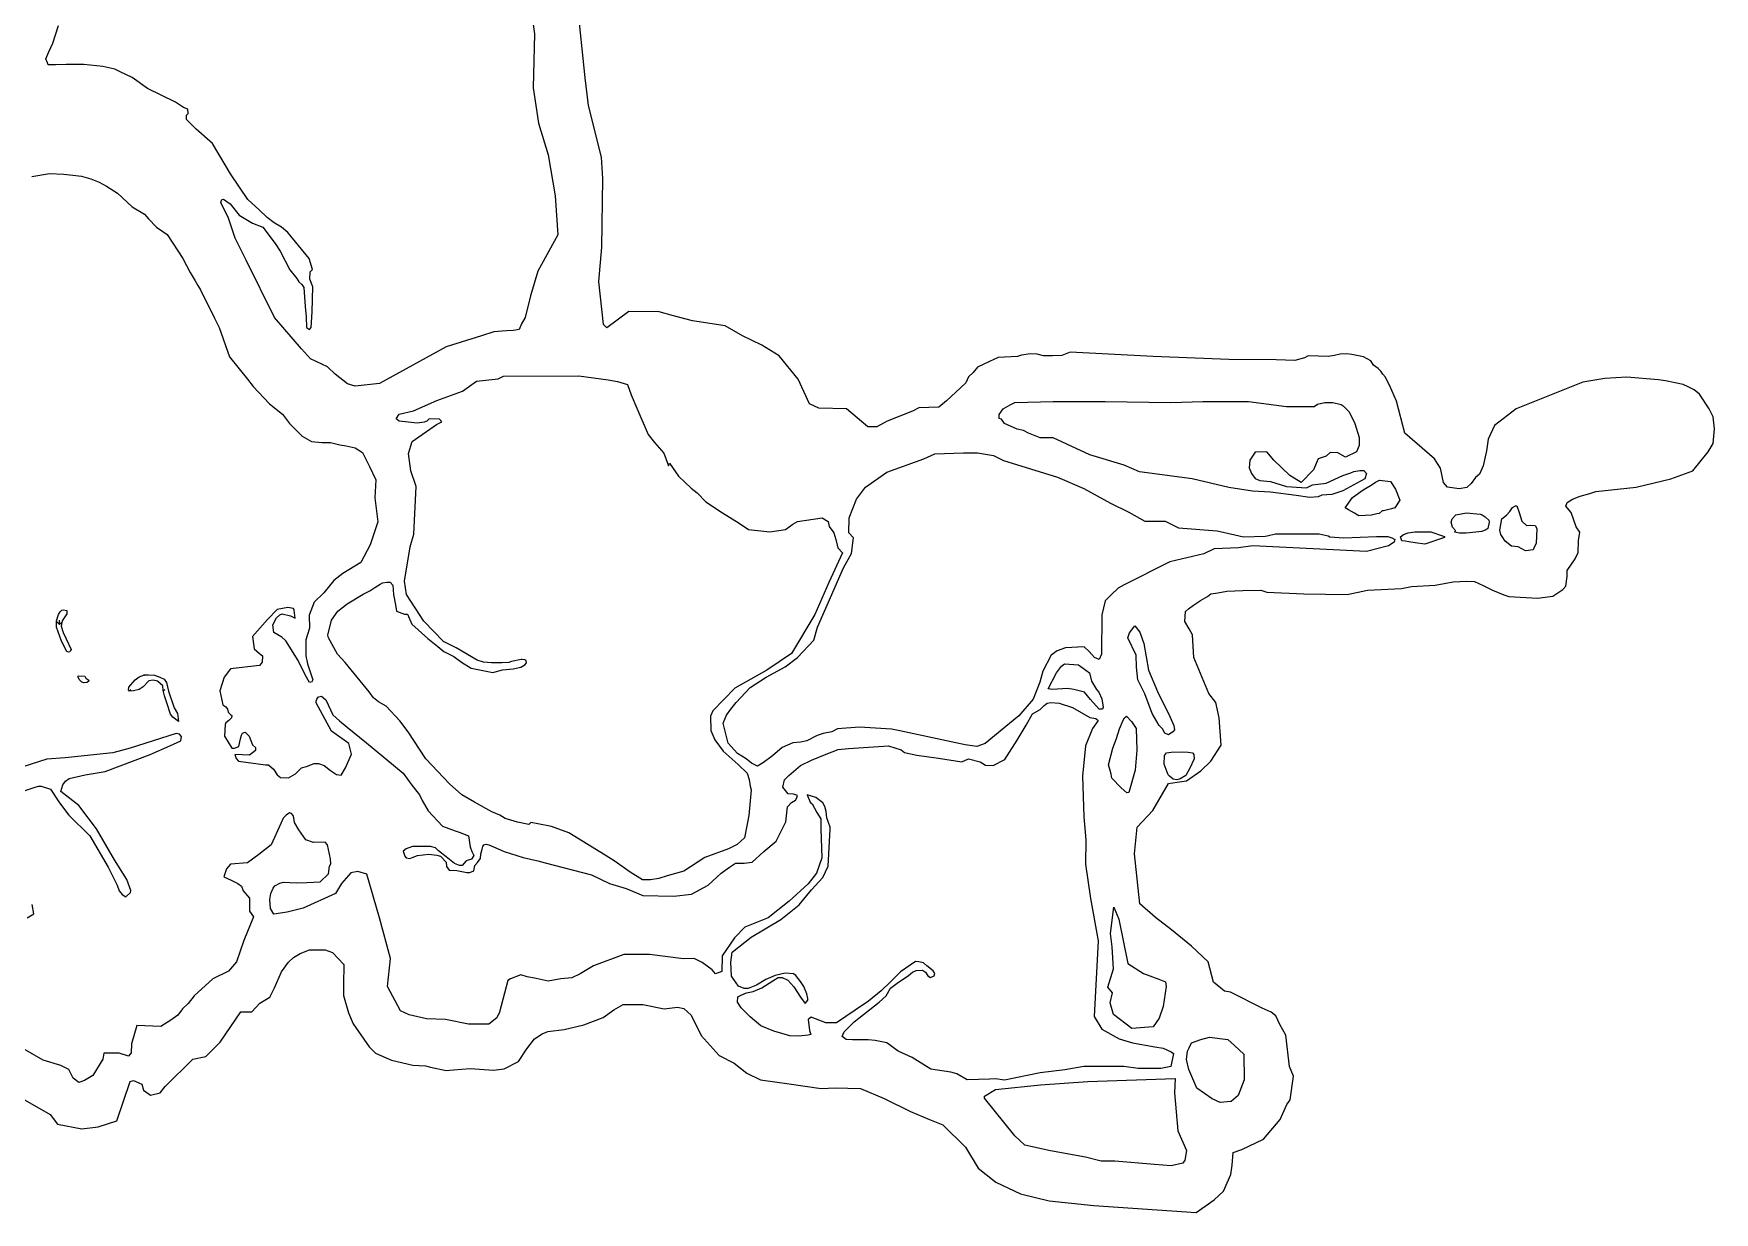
# Model space of a CAD drawing. Header units: metres. Extents: x 273377 to 358923, y 1974345 to 2116525.
# Drawn here: x 292693 to 294468, y 1995079 to 1996324 of the extents above; entities that cross this region are included whole.
import ezdxf

# ---------------------------------------------------------------- set-up
doc = ezdxf.new("R2010")
doc.units = ezdxf.units.M
doc.header["$MEASUREMENT"] = 0
doc.layers.add('MANGROOVES BUFFER ZONE', color=120, linetype='Continuous')

msp = doc.modelspace()

# ---------------------------------------------------------------- hatches: boundary and pattern name
at = {"layer": 'MANGROOVES BUFFER ZONE'}
h = msp.add_hatch(dxfattribs=at)
h.set_pattern_fill('GRASS', color=256)
h.set_pattern_definition([(90, (0, 0), (-17.96051224, 17.96051224), [4.7625, -31.15852448]), (45, (0, 0), (-17.96051224, 17.96051224), [4.7625, -20.6375]), (135, (0, 0), (-17.96051224, -17.96051224), [4.7625, -20.6375])])
h.paths.add_polyline_path([(292727.6, 1995685.1), (292724.4, 1995692.1), (292722.3, 1995698.7), (292723.2, 1995704.1), (292728, 1995711.6), (292728, 1995715.2), (292724.4, 1995716), (292722.8, 1995715.4), (292721.2, 1995713.9), (292719.4, 1995710.9), (292717.1, 1995704.3), (292717.1, 1995697.7), (292722.7, 1995682.9), (292728.3, 1995671.9), (292729.8, 1995671.3), (292731.2, 1995671.4), (292732.1, 1995672.9), (292732.7, 1995674)])
h.paths.add_polyline_path([(292748.4, 1995643.7), (292747.6, 1995645.2), (292747.1, 1995645.8), (292740.1, 1995646.1), (292740.3, 1995644.6), (292741.1, 1995642.2), (292744, 1995639.6), (292746.2, 1995638.8), (292749.2, 1995639.2), (292751.2, 1995640.2), (292751.4, 1995641.6)])
h.paths.add_polyline_path([(292814.6, 1995640.9), (292819.3, 1995641.5), (292824, 1995640.4), (292829.7, 1995635.5), (292830, 1995630.5), (292831.2, 1995624.9), (292834.7, 1995614.6), (292836.7, 1995609), (292837.5, 1995605.7), (292840.2, 1995602.4), (292846, 1995597.9), (292845, 1995606.3), (292841.6, 1995612.4), (292835.7, 1995630.1), (292833.3, 1995639), (292830.8, 1995642.5), (292826.4, 1995644.9), (292820.8, 1995646.7), (292814.3, 1995647.2), (292810.2, 1995647.2), (292804.7, 1995645.2), (292800.5, 1995642), (292793.8, 1995634.3), (292793.3, 1995631.4), (292794.4, 1995629.9), (292798.6, 1995630.2), (292804.5, 1995631.8), (292806.5, 1995633), (292808.8, 1995634.6)])

# ---------------------------------------------------------------- linework, layer by layer
at = {"layer": 'MANGROOVES BUFFER ZONE', "flags": 128}
for points in [[(292681.8, 1995199.4), (292710.4, 1995182.7), (292718.3, 1995172.7), (292744, 1995167.6), (292761.3, 1995169.8), (292781, 1995176.3), (292795, 1995217.8), (292798.4, 1995218.7), (292807.5, 1995214.8), (292809.2, 1995208.7), (292816.6, 1995203.1), (292826.7, 1995205.7), (292831.9, 1995212.5), (292861.4, 1995241.3), (292875, 1995244.2), (292890.2, 1995259.4), (292911.8, 1995291.3), (292923.5, 1995291.3), (292932.1, 1995300.6), (292942.7, 1995306.8), (292947.6, 1995316.5), (292955, 1995333.4), (292962.4, 1995343.8), (292967.5, 1995348.7), (292974.5, 1995352.9), (292984.5, 1995356.6), (293001.1, 1995356.6), (293008.8, 1995354), (293020.6, 1995341.1), (293020.4, 1995320.2), (293020.4, 1995308.6), (293025.7, 1995290.3), (293030.4, 1995278.5), (293047.3, 1995254.4), (293054.3, 1995247.8), (293071, 1995240.1), (293093.7, 1995235.1), (293107, 1995234.1), (293112.3, 1995232.9), (293128.6, 1995229.4), (293136.6, 1995229.9), (293154.2, 1995231.4), (293178.7, 1995229.5), (293190, 1995231.2), (293205.2, 1995238.7), (293214, 1995252.3), (293222.1, 1995262.6), (293230.2, 1995268.1), (293236.1, 1995270.5), (293253.5, 1995272.7), (293274.1, 1995277.7), (293294.5, 1995285.4), (293305.7, 1995293.5), (293315.8, 1995299), (293336.6, 1995299), (293359.1, 1995294.6), (293373.2, 1995296.1), (293379.6, 1995294.8), (293387.4, 1995287.6), (293398.1, 1995266.4), (293417.1, 1995245.3), (293433, 1995237.1), (293446.4, 1995226.6), (293460.6, 1995219.5), (293490.8, 1995215.2), (293524.8, 1995210.3), (293539.6, 1995211.1), (293566.2, 1995210.2), (293591.3, 1995199.6), (293619.2, 1995186), (293639.2, 1995177.5), (293653.3, 1995172.1), (293677, 1995148.5), (293690.5, 1995126.1), (293709.1, 1995111.3), (293735.3, 1995098.9), (293765.7, 1995091.8), (293812.8, 1995086.7), (293920.8, 1995079.5), (293939.6, 1995092.7), (293949.6, 1995102), (293957.2, 1995119.3), (293958.8, 1995129.2), (293959.7, 1995142.7), (293969.1, 1995145.8), (293992, 1995156.7), (294009.5, 1995177.6), (294016.6, 1995193.3), (294019.9, 1995198.2), (294023.5, 1995223.2), (294019.2, 1995233.7), (294015.5, 1995266.6), (294009.2, 1995277.8), (294004.8, 1995286.9), (294000, 1995290.9), (293990.6, 1995295), (293957.1, 1995312.1), (293950.6, 1995313.1), (293939.1, 1995322.5), (293933.5, 1995344.1), (293916, 1995360.7), (293894.8, 1995378), (293877.7, 1995390.8), (293861.1, 1995405.4), (293855.8, 1995458.3), (293858.4, 1995486.5), (293875.1, 1995503.9), (293891.5, 1995532.5), (293900.7, 1995533.7), (293910.5, 1995535.1), (293925.7, 1995545.7), (293936.1, 1995555.9), (293947.3, 1995573.1), (293945, 1995601.7), (293941.7, 1995617.9), (293934.2, 1995627.4), (293918.2, 1995665.7), (293916.8, 1995689.4), (293913.2, 1995695.8), (293908.8, 1995703.4), (293909.5, 1995714), (293912.6, 1995717), (293917.9, 1995720.8), (293925.3, 1995725.9), (293932.6, 1995730.1), (293936.1, 1995732.7), (293943.6, 1995733.8), (293953.3, 1995735.6), (293970.2, 1995736.2), (293989.1, 1995736.5), (293995.5, 1995734.5), (294034.5, 1995732.7), (294080.1, 1995732.2), (294101.8, 1995736.6), (294137.6, 1995738.3), (294148, 1995740.4), (294173.3, 1995741.8), (294192.2, 1995745.5), (294206.3, 1995746.2), (294214.8, 1995745.8), (294223.9, 1995741.7), (294233.6, 1995736.8), (294245.6, 1995731.7), (294250.8, 1995729.8), (294281.3, 1995728.2), (294297.3, 1995730.3), (294307.9, 1995737.5), (294311.3, 1995741), (294312.7, 1995751), (294312.7, 1995757.4), (294321, 1995769.6), (294324.1, 1995776.5), (294324.5, 1995789), (294326, 1995797.8), (294322.2, 1995803.5), (294316.7, 1995818.7), (294311.3, 1995825.4), (294312.4, 1995829.1), (294318.1, 1995832.6), (294326.4, 1995835.8), (294336.3, 1995838.9), (294342.8, 1995840.8), (294385.4, 1995845.4), (294421.9, 1995854.1), (294445.3, 1995862.7), (294461.4, 1995882.7), (294466.6, 1995891.7), (294468, 1995907), (294466.8, 1995919.7), (294462.5, 1995928), (294452.4, 1995943.5), (294446.5, 1995948.3), (294440.4, 1995951.3), (294435.1, 1995953.7), (294426.6, 1995955.8), (294416.3, 1995957.8), (294408.9, 1995958.8), (294375.7, 1995961.7), (294352.4, 1995960.1), (294329.1, 1995956.4), (294258.7, 1995928), (294235.7, 1995910.5), (294229.1, 1995896.3), (294227.2, 1995883.9), (294223.8, 1995867.8), (294219.9, 1995859.1), (294215.8, 1995855.7), (294211, 1995849.2), (294206.5, 1995845.2), (294198.4, 1995843.6), (294186, 1995845.5), (294182, 1995850.3), (294178.9, 1995865.5), (294172.4, 1995875.5), (294141.1, 1995902.3), (294132.2, 1995936.3), (294124.9, 1995953.2), (294122.9, 1995957), (294120.7, 1995961.6), (294118, 1995964.8), (294115.8, 1995968), (294112.8, 1995970.7), (294107.9, 1995974.4), (294105.3, 1995978.7), (294097.4, 1995983), (294085.3, 1995985.5), (294080, 1995986.2), (294072.9, 1995985.9), (294066.8, 1995984.4), (294060.3, 1995983.4), (294039, 1995984.1), (294035.3, 1995982.2), (294025.1, 1995979.1), (294005.4, 1995979.9), (293955.3, 1995980.3), (293875.5, 1995983.5), (293787.6, 1995987.9), (293778.8, 1995984.5), (293768.9, 1995984), (293759.4, 1995984.1), (293752.7, 1995985.8), (293745.7, 1995986.1), (293736.2, 1995984.7), (293732.1, 1995983.6), (293711.7, 1995982.5), (293702.4, 1995978.3), (293689.9, 1995972.1), (293685.4, 1995966.5), (293680.3, 1995962), (293677.7, 1995955.5), (293671.8, 1995950.2), (293657.2, 1995936.6), (293648.9, 1995929.8), (293627.8, 1995929.3), (293621.2, 1995925.6), (293594.6, 1995915.3), (293583.5, 1995909), (293574, 1995909.2), (293551.6, 1995928.3), (293522.4, 1995928.8), (293512.4, 1995933.6), (293500.3, 1995959.5), (293480.5, 1995984.3), (293462.1, 1995995.5), (293441.6, 1996005.3), (293423.3, 1996016), (293388.9, 1996021.1), (293368.8, 1996026.4), (293353.8, 1996030.7), (293321.8, 1996031), (293298.4, 1996013.6), (293294.8, 1996017.4), (293290, 1996062.5), (293293.1, 1996098.8), (293294.3, 1996171.5), (293292.8, 1996194.1), (293278.9, 1996248.7), (293275.4, 1996277.7), (293267.3, 1996355.9)], [(293217.6, 1996356.8), (293222.1, 1996324.1), (293220.7, 1996267.2), (293226.4, 1996229.9), (293236.6, 1996196.4), (293243.9, 1996153.3), (293246.7, 1996112.1), (293225.5, 1996073.5), (293217.7, 1996047.5), (293212.1, 1996024.8), (293208.4, 1996017.8), (293206, 1996012.1), (293199.8, 1996011), (293192.5, 1996010.6), (293179.2, 1996009.5), (293166.2, 1996005.4), (293128.8, 1995993.7), (293058.5, 1995954.9), (293032.5, 1995952.1), (293024.4, 1995954.7), (293011.6, 1995964.9), (293003.4, 1995972.7), (292985.5, 1995981), (292976.1, 1995991.4), (292947.4, 1996024.5), (292917.7, 1996085.1), (292905.8, 1996108.5), (292898.9, 1996129.4), (292890.7, 1996146), (292891.9, 1996149.4), (292893.7, 1996149.6), (292900.6, 1996144.6), (292910, 1996132.8), (292924.1, 1996124.2), (292935.3, 1996120.2), (292948.3, 1996102.8), (292953.5, 1996094.8), (292963.7, 1996074.9), (292970.9, 1996065.8), (292973.3, 1996062.4), (292976.5, 1996059.6), (292978.6, 1996056.4), (292979.8, 1996036.1), (292981, 1996025.3), (292981.1, 1996014.2), (292984.4, 1996012), (292986.2, 1996013.9), (292987.4, 1996030.5), (292987.9, 1996057), (292984.7, 1996065.2), (292985.1, 1996072.9), (292987.5, 1996075.3), (292984, 1996087), (292961.7, 1996114.4), (292954.9, 1996120), (292947.2, 1996124.6), (292939.8, 1996130.4), (292931.2, 1996138.2), (292919.2, 1996149.1), (292901, 1996176.4), (292882.1, 1996208.3), (292864.6, 1996223.4), (292854.4, 1996233.7), (292854.4, 1996238.3), (292856.3, 1996240.1), (292855.8, 1996244.6), (292851.2, 1996246.5), (292842.9, 1996252.2), (292813.3, 1996266.4), (292797.3, 1996278), (292784.4, 1996284.2), (292779, 1996286.8), (292766.1, 1996289.7), (292746, 1996292), (292727.5, 1996292), (292716.1, 1996291.6), (292708.4, 1996291.6), (292707.6, 1996293.6), (292705.9, 1996298), (292709.3, 1996305.4), (292713.3, 1996314.3), (292719.5, 1996333.1)], [(292691.1, 1996173.7), (292709.7, 1996176.8), (292724.9, 1996175.9), (292734.4, 1996175.1), (292743.7, 1996174), (292753.6, 1996171.1), (292762.2, 1996167.5), (292770.1, 1996163.2), (292781.6, 1996156), (292797.3, 1996141.6), (292810.2, 1996133.9), (292814.4, 1996128.8), (292822.8, 1996120.1), (292834, 1996112.4), (292850.8, 1996086.8), (292858.5, 1996072.2), (292863.7, 1996063.4), (292866.4, 1996058.3), (292869.2, 1996054), (292884.1, 1996024), (292889, 1996013.9), (292899.9, 1995983.2), (292910.2, 1995970.3), (292919, 1995959.4), (292925, 1995951.6), (292942.3, 1995933.5), (292955.8, 1995922.4), (292963.2, 1995912.6), (292976.6, 1995899.2), (292986.7, 1995893.8), (292997.5, 1995892.7), (293006.5, 1995892.6), (293016.4, 1995890), (293023.3, 1995889), (293032.8, 1995886.8), (293040.4, 1995882.2), (293047.9, 1995867.2), (293054.4, 1995853.2), (293053.5, 1995834.2), (293056.5, 1995808.7), (293048.4, 1995784.5), (293038.5, 1995765.9), (293019.7, 1995754.4), (293010.3, 1995746.7), (292999.6, 1995734), (292989.4, 1995723.8), (292984.2, 1995710.3), (292984.4, 1995696.6), (292980.4, 1995684.3), (292980.4, 1995667.4), (292982.2, 1995658.7), (292987.9, 1995641.9), (292987, 1995639.8), (292984.3, 1995639), (292979.7, 1995647.1), (292972.5, 1995662.5), (292959.6, 1995683.1), (292955.3, 1995687), (292946.6, 1995691.9), (292945.8, 1995700.2), (292949.5, 1995707.5), (292953, 1995710.7), (292955.7, 1995711.5), (292964.2, 1995709.6), (292969.4, 1995707.2), (292968.3, 1995715.5), (292967.7, 1995717.4), (292961.5, 1995718.4), (292950.4, 1995716.3), (292940.2, 1995705.8), (292924.4, 1995687.8), (292926.1, 1995674.8), (292931.7, 1995669.9), (292934.9, 1995667.3), (292934.5, 1995660.6), (292931.6, 1995657.1), (292901, 1995653.6), (292894.4, 1995644.8), (292889.9, 1995630.3), (292892.9, 1995615.6), (292896.1, 1995613.5), (292897.7, 1995611.1), (292898.6, 1995607.9), (292899.5, 1995606.6), (292901.4, 1995605.1), (292902.4, 1995604.1), (292902.2, 1995601.7), (292899.3, 1995598.9), (292896.1, 1995596.5), (292895.2, 1995594.6), (292894.8, 1995582.3), (292898.5, 1995576.2), (292902.5, 1995569.7), (292905.4, 1995569.8), (292909.7, 1995571.7), (292911.7, 1995579.7), (292912.5, 1995583.4), (292913.6, 1995585.7), (292916.5, 1995586.5), (292920.6, 1995582.4), (292924.2, 1995573.2), (292927.4, 1995570.5), (292927.5, 1995567.2), (292921.2, 1995562.2), (292905.7, 1995562.9), (292907, 1995559), (292909.5, 1995555.9), (292937.9, 1995552.3), (292941.2, 1995552.2), (292946.3, 1995547.6), (292950.2, 1995541.6), (292953.9, 1995538.9), (292962.2, 1995538.5), (292969.5, 1995542.8), (292975.9, 1995548.9), (292981.1, 1995550.4), (292989.3, 1995553.5), (292994.1, 1995553.6), (292999.8, 1995551.3), (293006.5, 1995546.3), (293013, 1995541.9), (293018, 1995541.4), (293022.5, 1995549.1), (293028.9, 1995563.3), (293025.9, 1995574.7), (293007.6, 1995587.7), (292991.5, 1995617.8), (292991.5, 1995619.4), (292992.1, 1995621.6), (292994, 1995623.9), (292997.2, 1995624.8), (293001.6, 1995620.9), (293009.1, 1995604.8), (293016, 1995598.5), (293024.2, 1995592.1), (293044.8, 1995575.5), (293083.3, 1995543.5), (293092.6, 1995530.8), (293100.5, 1995520.4), (293103.5, 1995514.6), (293109.6, 1995503.6), (293125, 1995487.5), (293138.3, 1995482.5), (293142.5, 1995481.2), (293152.4, 1995477.1), (293154.1, 1995465.7), (293155.7, 1995460.8), (293157.8, 1995456.3), (293155.5, 1995452.4), (293149.7, 1995450.8), (293145.6, 1995445.9), (293142.7, 1995445.8), (293137.5, 1995448), (293128.6, 1995454.9), (293120.5, 1995461.3), (293117.6, 1995464.5), (293112.2, 1995465.9), (293093.3, 1995465.9), (293086.4, 1995463.5), (293083.2, 1995461), (293085.1, 1995455.6), (293086.5, 1995454.1), (293090.4, 1995453.1), (293093.9, 1995454.6), (293098.6, 1995456.4), (293110.5, 1995457.9), (293118.8, 1995456.7), (293122.6, 1995455.8), (293128.6, 1995449.5), (293129.1, 1995444.8), (293131.9, 1995440.8), (293140.1, 1995440.7), (293150.5, 1995438.4), (293153.8, 1995438.3), (293157.9, 1995440.1), (293158.9, 1995445.9), (293161.8, 1995449.1), (293163.7, 1995451.4), (293164.9, 1995453.4), (293165.2, 1995457.7), (293166.7, 1995463.2), (293167.6, 1995465.9), (293168.7, 1995467.6), (293171, 1995468.4), (293173.9, 1995467.8), (293178.7, 1995465.7), (293190, 1995460.5), (293210.1, 1995454.2), (293225.7, 1995450.6), (293233.3, 1995448.8), (293282.3, 1995436.1), (293301.4, 1995426.8), (293318.9, 1995421.5), (293336.5, 1995414.1), (293369.3, 1995413.4), (293387.9, 1995415.6), (293405.3, 1995425.2), (293419, 1995437.8), (293427.8, 1995444.2), (293434.2, 1995448.2), (293443.5, 1995448.2), (293451.9, 1995449.3), (293464.1, 1995460.5), (293477.2, 1995471.6), (293487.6, 1995492), (293489.3, 1995507.9), (293493.5, 1995512.4), (293497.7, 1995515), (293499.1, 1995517.2), (293499.6, 1995519.7), (293495.6, 1995521.1), (293489.9, 1995521.5), (293484.1, 1995528.6), (293486, 1995536.3), (293490.5, 1995540.8), (293503, 1995551.5), (293514.4, 1995557.1), (293529.9, 1995563.5), (293542.6, 1995568.3), (293553.5, 1995569.5), (293595.7, 1995572.3), (293609.4, 1995568), (293612.6, 1995565.1), (293625.7, 1995562.2), (293648.7, 1995559.3), (293673.2, 1995555.4), (293680.2, 1995558.4), (293692.5, 1995555.2), (293698.3, 1995551.8), (293706.5, 1995551.3), (293718.8, 1995557.8), (293731.7, 1995578.2), (293741.1, 1995593.9), (293748, 1995606), (293756, 1995610.6), (293760.3, 1995614.9), (293763.3, 1995617.4), (293767.3, 1995618.1), (293776, 1995617.3), (293790.3, 1995612.7), (293808.6, 1995602), (293814.9, 1995601.1), (293817.1, 1995598.9), (293811.2, 1995590.7), (293804, 1995572.2), (293800.7, 1995540.1), (293802.2, 1995497.3), (293804.2, 1995473), (293804, 1995447.4), (293809.2, 1995411.1), (293817.1, 1995366.3), (293813.1, 1995286.4), (293821.1, 1995273), (293839.5, 1995262.6), (293853.4, 1995258.6), (293877.2, 1995254.3), (293885.9, 1995253), (293894.3, 1995249.1), (293896.9, 1995247.2), (293894, 1995233.5), (293883.4, 1995231.3), (293859.5, 1995231.6), (293844.2, 1995233.4), (293810.5, 1995233.5), (293802.1, 1995233.4), (293781.9, 1995230), (293756, 1995226.7), (293718.4, 1995219.2), (293709, 1995220.4), (293702.8, 1995220.3), (293679.1, 1995219.6), (293668.1, 1995225.9), (293661.6, 1995227.5), (293640.7, 1995230.8), (293620.8, 1995243), (293605.9, 1995249.9), (293594, 1995258.4), (293581.8, 1995261), (293574.3, 1995261.6), (293557.7, 1995261.8), (293551.2, 1995262.2), (293546.8, 1995265.1), (293548.9, 1995270.1), (293559.5, 1995280.8), (293586.1, 1995301.4), (293593.5, 1995308.3), (293597.8, 1995316.2), (293605.1, 1995321.7), (293616.9, 1995329.8), (293621.2, 1995333.1), (293625.2, 1995335.1), (293631.7, 1995335.2), (293635.1, 1995333.3), (293637.5, 1995329.4), (293640.2, 1995327.5), (293644.1, 1995329.2), (293644.7, 1995331.8), (293642.9, 1995334.7), (293636.5, 1995339.7), (293632.9, 1995342.9), (293627.9, 1995344.2), (293624.4, 1995344.3), (293608.7, 1995333.7), (293598.1, 1995323), (293588.1, 1995313.6), (293574.7, 1995302.6), (293560.6, 1995293.1), (293541, 1995279.5), (293529.7, 1995279.7), (293514.3, 1995285.6), (293511.2, 1995283.1), (293512.6, 1995271.4), (293513.7, 1995267.4), (293510.9, 1995266.7), (293501.3, 1995265.6), (293491.5, 1995265.8), (293474.6, 1995270.7), (293460.9, 1995276.6), (293449.9, 1995286), (293440.3, 1995295.6), (293436.3, 1995301.6), (293436.7, 1995307), (293440.9, 1995309.1), (293446, 1995311.4), (293452.8, 1995312.6), (293462.1, 1995316.8), (293469.7, 1995321.6), (293474.6, 1995324.8), (293479.3, 1995327.4), (293483.7, 1995327.6), (293489.5, 1995324.6), (293495.9, 1995317.7), (293502.8, 1995306.9), (293507.8, 1995300.1), (293510.8, 1995303.7), (293510.8, 1995305.2), (293509.6, 1995310.4), (293506.3, 1995317.9), (293503, 1995323.3), (293498.1, 1995329.8), (293495.5, 1995331.4), (293486.7, 1995332.2), (293476.1, 1995329.5), (293466.4, 1995325.5), (293456.4, 1995319.5), (293447.7, 1995315.8), (293443.4, 1995315.9), (293437.6, 1995318.3), (293430.1, 1995329), (293429.2, 1995343.7), (293430.7, 1995354.2), (293450.9, 1995370.2), (293482.1, 1995388.7), (293501.6, 1995404.3), (293514.5, 1995420.1), (293526.4, 1995433.3), (293532.2, 1995445), (293534.3, 1995484.1), (293534.2, 1995486.3), (293530.8, 1995496.2), (293530.2, 1995502.8), (293528.6, 1995508), (293526.5, 1995511.9), (293519.2, 1995517.5), (293510, 1995520.3), (293513.1, 1995512.6), (293515.3, 1995510.8), (293520.2, 1995501.7), (293524.3, 1995495), (293524.5, 1995484.7), (293525.5, 1995453.9), (293519.8, 1995437.8), (293510.9, 1995426.3), (293490.8, 1995408.1), (293468.7, 1995390.6), (293444.1, 1995380.8), (293433.2, 1995369.6), (293420.3, 1995350.6), (293419.7, 1995333.9), (293413.1, 1995331.3), (293409.5, 1995335.6), (293399.2, 1995343.3), (293390.5, 1995347.6), (293379.3, 1995347.3), (293343.6, 1995352), (293316.2, 1995351.9), (293284.5, 1995340), (293270.4, 1995331.5), (293261.5, 1995327.2), (293250, 1995326.1), (293236.6, 1995323.7), (293223.9, 1995326.5), (293214.4, 1995328.1), (293207.6, 1995330.2), (293196.7, 1995326.2), (293193.8, 1995324.3), (293184.9, 1995290.8), (293182.1, 1995285.1), (293173.9, 1995278.3), (293152.3, 1995278.3), (293128.2, 1995283.2), (293108.1, 1995284), (293089.7, 1995288), (293080.6, 1995292.2), (293066.7, 1995318), (293069.8, 1995347.6), (293058.2, 1995390.4), (293044.9, 1995436.6), (293035.5, 1995439.4), (293028.1, 1995438), (293018.2, 1995426.9), (293012, 1995416.4), (292977.7, 1995400.9), (292960.9, 1995396.6), (292946.9, 1995394.4), (292943.1, 1995400.5), (292942.4, 1995409.9), (292943.6, 1995416.4), (292946, 1995421.9), (292947.9, 1995424.4), (292953, 1995427.1), (292956.8, 1995428.1), (292970.2, 1995427.6), (292981.5, 1995428), (292995.6, 1995428.6), (293004.6, 1995437.2), (293005.7, 1995445.1), (293007, 1995447.5), (293006.5, 1995452.9), (293003.3, 1995467.7), (293001.1, 1995470.4), (292988.8, 1995470), (292980.5, 1995473), (292973.3, 1995483.4), (292968.5, 1995491.1), (292967.8, 1995496.1), (292967.1, 1995498.5), (292965.4, 1995500.9), (292963.4, 1995501.5), (292959.7, 1995499.1), (292956.6, 1995495.9), (292954.3, 1995490.3), (292943.8, 1995467.5), (292931, 1995457.4), (292919.1, 1995448.7), (292901.1, 1995447.4), (292896.7, 1995442.3), (292894, 1995433.7), (292901.6, 1995430.4), (292908.6, 1995426.7), (292912.6, 1995424.1), (292914.4, 1995419.2), (292920.9, 1995411.3), (292920.9, 1995397.7), (292925.3, 1995391.6), (292915, 1995366.7), (292907.3, 1995344), (292898.9, 1995334.2), (292882.5, 1995326.2), (292862.5, 1995308.1), (292856.2, 1995300.1), (292850.3, 1995294.4), (292845.4, 1995287.9), (292838.1, 1995282.6), (292827.4, 1995275.8), (292802.2, 1995276.7), (292796.4, 1995257.4), (292796.2, 1995248), (292793.4, 1995244.3), (292783.5, 1995247.5), (292767.4, 1995247.6), (292766.3, 1995241.3), (292755.7, 1995224.2), (292746.8, 1995218.9), (292740.8, 1995216.5), (292735, 1995221.2), (292730.4, 1995230.3), (292722, 1995234.5), (292703.1, 1995240.3), (292679.9, 1995253.5)], [(292683.1, 1995524.8), (292694.9, 1995528.5), (292698.4, 1995529.6), (292701.2, 1995529.5), (292710.8, 1995526.6), (292720.4, 1995512.1), (292730.3, 1995499), (292752.3, 1995477.3), (292771.7, 1995444), (292781.4, 1995424.9), (292783.4, 1995419.1), (292786.7, 1995415.1), (292790.5, 1995412.7), (292795.4, 1995417.4), (292795.7, 1995419.3), (292791.4, 1995431), (292778.5, 1995451.8), (292759.4, 1995484.4), (292741, 1995509.1), (292721.8, 1995524), (292723.8, 1995530.9), (292726.8, 1995534.9), (292730.8, 1995537.6), (292747.4, 1995541.5), (292768.7, 1995545.1), (292816.2, 1995563.2), (292836.8, 1995572.1), (292848.4, 1995577.5), (292849.1, 1995582.1), (292847.2, 1995584.7), (292843.5, 1995585.3), (292795.2, 1995569.8), (292776.7, 1995564.9), (292726.5, 1995559.6), (292706.9, 1995558), (292681.7, 1995550.2)], [(292686.4, 1995390.7), (292693.2, 1995394.9), (292691.6, 1995404.7)]]:
    msp.add_lwpolyline(points, dxfattribs=at)
for points in [[(293003.8, 1995689.2), (293007.8, 1995704.9), (293014.3, 1995714.4), (293024.2, 1995722.1), (293041.2, 1995732.3), (293048.3, 1995735.9), (293053.6, 1995739.3), (293059.2, 1995743), (293061.6, 1995744.5), (293066.1, 1995745), (293069.6, 1995745), (293072.5, 1995741.8), (293073, 1995731.9), (293075.3, 1995721), (293076.2, 1995714.4), (293084.6, 1995711.4), (293088, 1995711.4), (293092.4, 1995700.8), (293109.4, 1995685.5), (293120, 1995677.1), (293126.2, 1995671.8), (293136.8, 1995666.6), (293144.9, 1995660.5), (293155.2, 1995654.2), (293178.2, 1995649.7), (293188.2, 1995652.4), (293199.6, 1995653.5), (293207.6, 1995655.3), (293211.8, 1995657.8), (293213.5, 1995659.9), (293213.2, 1995662.2), (293212, 1995663), (293209, 1995663.5), (293207.8, 1995663.5), (293197.9, 1995661.2), (293194.9, 1995660.4), (293187.4, 1995659.9), (293176.5, 1995659.9), (293168.2, 1995660.6), (293161.5, 1995662.7), (293139.4, 1995675.6), (293126.1, 1995682.5), (293105.2, 1995703.8), (293086.8, 1995732.2), (293084.6, 1995746), (293090.6, 1995782.3), (293094.6, 1995795.7), (293097, 1995846.2), (293091.3, 1995862.7), (293088.9, 1995880.9), (293092.9, 1995893.6), (293118.7, 1995911.6), (293124.2, 1995914.5), (293123.2, 1995915.8), (293121.7, 1995917.1), (293110.7, 1995917.6), (293108.2, 1995915), (293105.5, 1995914.1), (293098.3, 1995913.1), (293079.1, 1995915.3), (293075.8, 1995917.5), (293079, 1995922.7), (293094.2, 1995926.1), (293118.9, 1995937.1), (293146, 1995946.7), (293160.8, 1995957.4), (293183.7, 1995959.7), (293189.4, 1995962.7), (293269, 1995963.1), (293299.8, 1995958.9), (293309.8, 1995957), (293320.2, 1995953.9), (293324.1, 1995942.9), (293330.1, 1995928.9), (293342.2, 1995901.2), (293348.7, 1995892.7), (293358.7, 1995881.3), (293363.4, 1995867.8), (293364.7, 1995870.8), (293374, 1995856.9), (293387.5, 1995844.4), (293393.7, 1995839.6), (293402.9, 1995830), (293420.7, 1995818.4), (293438.3, 1995807.4), (293448.1, 1995800.8), (293470.5, 1995798.2), (293487.2, 1995800.7), (293494.9, 1995806.4), (293499.9, 1995809), (293525.7, 1995812.9), (293532, 1995809.3), (293533.1, 1995804), (293538, 1995797.1), (293540.1, 1995790.3), (293542.5, 1995781.3), (293547.4, 1995776.2), (293533, 1995744.9), (293518.1, 1995710.8), (293493.6, 1995669.8), (293467.4, 1995652.2), (293433.6, 1995633.1), (293410.5, 1995609.2), (293408, 1995603.5), (293408.1, 1995588.3), (293412.6, 1995578.5), (293421.2, 1995566.7), (293437.1, 1995552.4), (293446.6, 1995543.4), (293448.6, 1995536.6), (293449.9, 1995529.5), (293450.8, 1995525.7), (293448.3, 1995498.7), (293443.8, 1995475), (293436.1, 1995468.1), (293426.8, 1995463.5), (293401.9, 1995454.3), (293379.6, 1995440), (293362.1, 1995434.9), (293353.3, 1995432), (293344.5, 1995430.6), (293336.2, 1995430.6), (293323.2, 1995438.9), (293307.2, 1995450.2), (293296.8, 1995456.6), (293258.4, 1995480.5), (293240, 1995487), (293225.6, 1995489.7), (293218.2, 1995491.3), (293216.2, 1995489.3), (293204.2, 1995491.5), (293197.1, 1995493.6), (293191.2, 1995495.4), (293185.3, 1995499), (293177.1, 1995502.6), (293158.6, 1995512.8), (293145.2, 1995520.6), (293132.1, 1995532), (293107.3, 1995558.4), (293088.6, 1995586.9), (293079.8, 1995598.6), (293065.3, 1995614.2), (293057.2, 1995618.6), (293051.9, 1995623), (293047.4, 1995629.2), (293022.1, 1995660.2), (293013.9, 1995668.9), (293004.6, 1995686.3)], [(293712.7, 1995922.2), (293716.8, 1995928.1), (293724.2, 1995932.5), (293729.3, 1995935), (293769.6, 1995935.9), (293824.8, 1995935.9), (293894, 1995934.9), (293927.9, 1995935.8), (293975.9, 1995935.9), (294016.2, 1995930.5), (294045.3, 1995930.5), (294048.9, 1995933.2), (294056.8, 1995934.7), (294065.1, 1995934.7), (294074, 1995932.9), (294076, 1995931.3), (294082.4, 1995924.9), (294088.3, 1995912.7), (294092.9, 1995898), (294092.9, 1995889.3), (294090.1, 1995882.8), (294078.3, 1995877.1), (294070.5, 1995881.7), (294062.2, 1995881.9), (294058.2, 1995878.3), (294049.7, 1995875.3), (294044.8, 1995863.8), (294031.7, 1995850.5), (294019.8, 1995857.9), (294002.9, 1995874), (293995.4, 1995882.7), (293982.9, 1995882.5), (293977.6, 1995874), (293976.8, 1995866), (293979.3, 1995859.9), (293982.9, 1995854.7), (293988.1, 1995852.3), (293999.2, 1995851.5), (294016.3, 1995846.2), (294037.3, 1995844.8), (294043.6, 1995847.9), (294058.2, 1995849.5), (294075.5, 1995857.6), (294084.2, 1995860.5), (294087.2, 1995861.9), (294093.5, 1995862.9), (294097.7, 1995863.2), (294100.6, 1995860), (294099, 1995854.1), (294075.6, 1995841.4), (294064, 1995837.7), (294053.6, 1995837.1), (294049.5, 1995835.3), (294040.7, 1995834.6), (294026.3, 1995836.5), (293999.4, 1995840.2), (293980.2, 1995841.1), (293955.2, 1995845.1), (293916.4, 1995854.2), (293860.9, 1995861.5), (293844.6, 1995868.8), (293808.4, 1995879.6), (293769.8, 1995897.6), (293762.9, 1995897.6), (293755.9, 1995897.7), (293743.6, 1995902.4), (293738.4, 1995905.4), (293731.6, 1995906.6), (293718.4, 1995912.5), (293715.3, 1995917.1), (293712.9, 1995917.9)], [(293421.2, 1995596), (293424.8, 1995604.5), (293429.2, 1995610.8), (293435.1, 1995618), (293449.7, 1995633.7), (293466.6, 1995644.9), (293486.6, 1995655.8), (293499.6, 1995665.7), (293516.9, 1995683.9), (293520.8, 1995697.5), (293529.6, 1995717.7), (293548.4, 1995760.1), (293556.9, 1995775.5), (293559, 1995791.9), (293553.9, 1995797.2), (293554.3, 1995813.1), (293562, 1995832.8), (293571.4, 1995845.3), (293594.2, 1995861.2), (293633.1, 1995875.5), (293644.9, 1995880.5), (293675.1, 1995881.7), (293689.9, 1995881.7), (293706.6, 1995878.7), (293717.3, 1995873.7), (293774.4, 1995856.1), (293802.1, 1995843.9), (293830.3, 1995828.6), (293849.6, 1995819), (293866.7, 1995809.5), (293887.9, 1995809.5), (293902, 1995802.4), (293943.1, 1995799.4), (293961.6, 1995795.2), (293970.6, 1995793.1), (293993.6, 1995793.6), (293995.7, 1995793.9), (294004.5, 1995796), (294050.7, 1995796.1), (294060.1, 1995794.2), (294061.9, 1995793), (294076.8, 1995791.9), (294111.3, 1995793.3), (294123, 1995793.3), (294127.4, 1995791.9), (294130.5, 1995790.2), (294129.9, 1995787.3), (294123.8, 1995783.6), (294100.7, 1995777.4), (293980.7, 1995783.6), (293965.5, 1995781.4), (293939.8, 1995780.2), (293929, 1995775.1), (293892.9, 1995766.6), (293844.7, 1995742.3), (293838.5, 1995738.8), (293831.2, 1995732), (293824.6, 1995725.4), (293821.1, 1995710.5), (293820.7, 1995668.9), (293818.5, 1995663.5), (293813.3, 1995665.5), (293807.8, 1995671.7), (293802.4, 1995676.7), (293782.6, 1995675.8), (293773.8, 1995672.4), (293767.7, 1995668.1), (293759, 1995651.2), (293755.7, 1995639.3), (293748.5, 1995621.6), (293733.4, 1995603.8), (293698.1, 1995574.7), (293689.1, 1995571.5), (293676.7, 1995573.2), (293607.9, 1995588.1), (293599, 1995590), (293565.2, 1995592.1), (293541.9, 1995590.2), (293535.9, 1995587), (293526.7, 1995585.1), (293520.7, 1995583.1), (293509.5, 1995577.5), (293502.8, 1995576.1), (293495, 1995575.5), (293483.4, 1995570.4), (293473.4, 1995561.5), (293464, 1995554.7), (293457.5, 1995550.8), (293451.1, 1995554), (293445.5, 1995558.4), (293436.3, 1995564.2), (293426.7, 1995575)], [(294078.1, 1995823.7), (294085.8, 1995834.4), (294097.2, 1995842.5), (294105.5, 1995847.6), (294110.3, 1995850.8), (294114.4, 1995852.8), (294126, 1995851.4), (294131.2, 1995843.4), (294136, 1995831.7), (294130.4, 1995823.6), (294127.2, 1995822.4), (294118.7, 1995820.5), (294117, 1995820.4), (294113.9, 1995817.7), (294111.6, 1995817.1), (294105.8, 1995815.8), (294092.6, 1995815.2), (294088, 1995817.8), (294081.7, 1995821.5)], [(294190.1, 1995808.4), (294191.1, 1995811.9), (294194.9, 1995816.2), (294206.1, 1995818.4), (294220.5, 1995816.9), (294222.9, 1995816.3), (294225.8, 1995814.1), (294229.7, 1995810.5), (294230.1, 1995808.6), (294228.8, 1995801.8), (294226.5, 1995800.4), (294222.4, 1995798.7), (294216.2, 1995797.9), (294206, 1995797), (294198.8, 1995796.7), (294193.8, 1995797.9), (294194.5, 1995799.8), (294191.5, 1995803.1)], [(294241.3, 1995800), (294243.5, 1995811.9), (294248.6, 1995815.9), (294252.1, 1995819.9), (294253.5, 1995821.8), (294254.9, 1995824.1), (294258, 1995825.6), (294259.5, 1995825.6), (294261.7, 1995818.7), (294264.8, 1995809.6), (294269.6, 1995804.9), (294274, 1995805.4), (294278.9, 1995804.8), (294280.6, 1995801.6), (294279.9, 1995786), (294278.2, 1995782.8), (294276.5, 1995779.1), (294268.7, 1995778.3), (294260.9, 1995782.4), (294253.9, 1995783), (294247.2, 1995788.5), (294243.9, 1995793.4), (294242.6, 1995795.3)], [(294136.5, 1995792.9), (294139.6, 1995795.5), (294144.6, 1995797.2), (294151.6, 1995798.1), (294168.7, 1995798.3), (294182.9, 1995793.5), (294183.1, 1995792.4), (294162.1, 1995785.4), (294152.1, 1995786.5), (294145.2, 1995787.8), (294141.4, 1995788.5), (294138, 1995788.6), (294137.4, 1995790.8)], [(292717.1, 1995704.3), (292719.4, 1995710.9), (292721.2, 1995713.9), (292722.8, 1995715.4), (292724.4, 1995716), (292728, 1995715.2), (292728, 1995711.6), (292723.2, 1995704.1), (292722.3, 1995698.7), (292724.4, 1995692.1), (292727.6, 1995685.1), (292732.7, 1995674), (292732.1, 1995672.9), (292731.2, 1995671.4), (292729.8, 1995671.3), (292728.3, 1995671.9), (292722.7, 1995682.9), (292717.1, 1995697.7)], [(293848.5, 1995686.3), (293850.3, 1995691.5), (293856, 1995699.1), (293861.3, 1995692.3), (293865.4, 1995680.3), (293870.3, 1995652.3), (293880, 1995629.6), (293893.1, 1995603.2), (293897.3, 1995593.6), (293897.8, 1995589.3), (293896, 1995587.1), (293891.5, 1995583.9), (293887.8, 1995585.5), (293885.1, 1995590.1), (293881.8, 1995593.8), (293874.4, 1995606.5), (293866.4, 1995627.3), (293859.1, 1995641.9), (293857.8, 1995655.3), (293857.3, 1995668)], [(293764.6, 1995632.3), (293773.4, 1995649.4), (293778.4, 1995656.4), (293781.8, 1995658.9), (293796.5, 1995657.7), (293808.2, 1995649.2), (293810.3, 1995640.6), (293815.4, 1995631.8), (293817.8, 1995628.8), (293821, 1995621.7), (293822.5, 1995613.1), (293821.8, 1995610.9), (293818.5, 1995610.9), (293809, 1995621), (293802.7, 1995628.9), (293791.4, 1995631.8), (293784.9, 1995632.9), (293768.6, 1995631.9)], [(292740.1, 1995646.1), (292747.1, 1995645.8), (292747.6, 1995645.2), (292748.4, 1995643.7), (292751.4, 1995641.6), (292751.2, 1995640.2), (292749.2, 1995639.2), (292746.2, 1995638.8), (292744, 1995639.6), (292741.1, 1995642.2), (292740.3, 1995644.6)], [(292793.8, 1995634.3), (292800.5, 1995642), (292804.7, 1995645.2), (292810.2, 1995647.2), (292814.3, 1995647.2), (292820.8, 1995646.7), (292826.4, 1995644.9), (292830.8, 1995642.5), (292833.3, 1995639), (292835.7, 1995630.1), (292841.6, 1995612.4), (292845, 1995606.3), (292846, 1995597.9), (292840.2, 1995602.4), (292837.5, 1995605.7), (292836.7, 1995609), (292834.7, 1995614.6), (292831.2, 1995624.9), (292830, 1995630.5), (292829.7, 1995635.5), (292824, 1995640.4), (292819.3, 1995641.5), (292814.6, 1995640.9), (292808.8, 1995634.6), (292806.5, 1995633), (292804.5, 1995631.8), (292798.6, 1995630.2), (292794.4, 1995629.9), (292793.3, 1995631.4)], [(293828.2, 1995552.3), (293832.9, 1995569.6), (293836.6, 1995580.1), (293839.8, 1995590.1), (293843.6, 1995599.2), (293845.2, 1995601.9), (293847.3, 1995603.5), (293852.3, 1995598), (293857.5, 1995590.5), (293858.2, 1995567.8), (293856.4, 1995546.4), (293849.6, 1995522.8), (293847.7, 1995522.5), (293841.4, 1995527.8), (293831.8, 1995538), (293830.9, 1995542.3), (293830, 1995546.2)], [(293887.4, 1995561.9), (293889.4, 1995565), (293894.4, 1995565.7), (293906.1, 1995565.9), (293912.4, 1995565.7), (293916.8, 1995564.7), (293918.4, 1995562.9), (293918.6, 1995558.4), (293914.2, 1995548.8), (293910, 1995541), (293903.7, 1995537.3), (293900.2, 1995536.3), (293896.3, 1995537), (293892.6, 1995540.1), (293891.2, 1995541.6), (293886.9, 1995553)], [(293833.8, 1995401.9), (293839.2, 1995389.2), (293848.6, 1995342.4), (293865.2, 1995331.9), (293881.4, 1995325.8), (293888.2, 1995322.8), (293889.1, 1995318.1), (293885.8, 1995297), (293881.8, 1995284.6), (293875.5, 1995275.5), (293852.8, 1995273.6), (293833.6, 1995288.4), (293829.8, 1995300.8), (293832.4, 1995311.5), (293827.5, 1995317.2), (293833.4, 1995336.8), (293832.2, 1995360), (293830.3, 1995374)], [(293911.6, 1995249.7), (293913.5, 1995253.1), (293915.9, 1995258.6), (293925.6, 1995262.2), (293934.7, 1995264.6), (293954.1, 1995261.9), (293961.3, 1995255.8), (293971.2, 1995246.5), (293971.5, 1995219.4), (293965.2, 1995202.9), (293957.6, 1995196.5), (293946.1, 1995195.4), (293937.5, 1995199.4), (293921.6, 1995210.8), (293912.9, 1995230.2), (293910.5, 1995240.8)], [(293697.4, 1995202.2), (293709, 1995209.1), (293756.5, 1995214.2), (293806.4, 1995217.7), (293898.5, 1995220.7), (293898, 1995205.9), (293901.5, 1995165.6), (293910.5, 1995144.9), (293908.9, 1995134.7), (293906.6, 1995131.5), (293894.5, 1995128.5), (293876.9, 1995129.9), (293834.8, 1995133.5), (293820.5, 1995133.7), (293803.9, 1995137.7), (293766.9, 1995144.5), (293739.8, 1995150.4), (293729.4, 1995160.4), (293697.1, 1995200.2)]]:
    msp.add_lwpolyline(points, close=True, dxfattribs=at)

doc.saveas('drawing.dxf')
